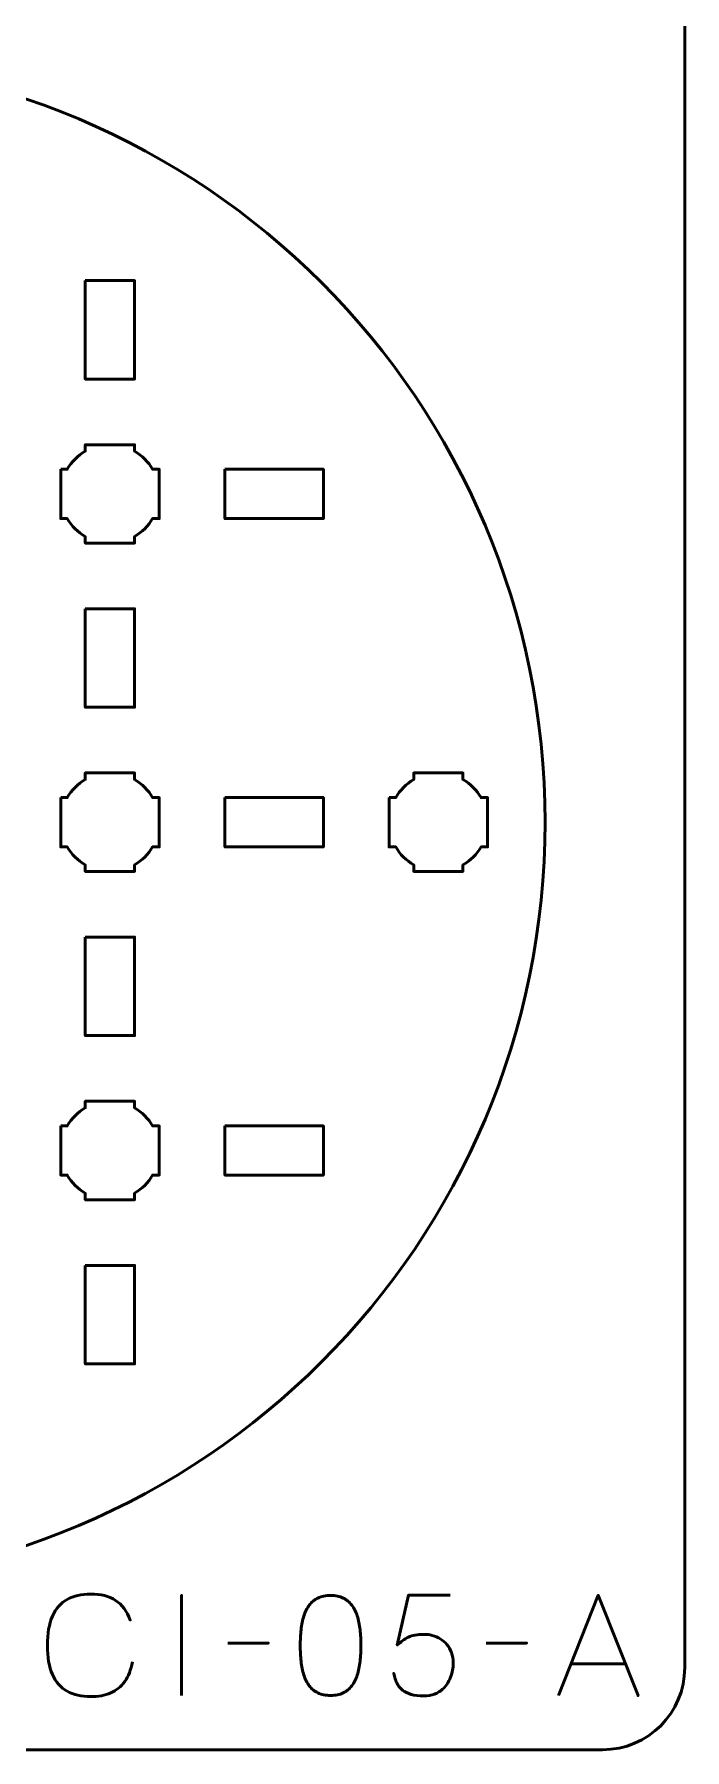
# Model space of a CAD drawing. Header units: centimetres. Extents: x -21 to 0, y -29.7 to 0.
# Drawn here: x -3.96 to 0, y -29.7 to -19.25 of the extents above; entities that cross this region are included whole.
import ezdxf

# ---------------------------------------------------------------- set-up
doc = ezdxf.new("R2010")
doc.units = ezdxf.units.CM
doc.header["$MEASUREMENT"] = 0
doc.layers.add('Layer 1', color=7, linetype='Continuous')

msp = doc.modelspace()

# ---------------------------------------------------------------- linework, layer by layer
at = {"layer": 'Layer 1', "color": 114, "lineweight": 53}
msp.add_ellipse((-5.5, -24.05004), major_axis=(0, 4.65), ratio=1, dxfattribs=at)
at = {"layer": 'Layer 1', "color": 22, "lineweight": 53}
msp.add_open_spline([(-21.00003, -29.19995), (-21.00003, -29.19995), (-21.00003, -0.49992), (-21.00003, -0.49992), (-21.00003, -0.49992), (-21.00003, -0.22295), (-20.77694, 0.00004), (-20.49994, 0.00004), (-20.49994, 0.00004), (-20.49994, 0.00004), (-0.50008, 0.00004), (-0.50008, 0.00004), (-0.50008, 0.00004), (-0.22294, 0.00004), (0.00002, -0.22295), (0.00002, -0.49992), (0.00002, -0.49992), (0.00002, -0.49992), (0.00002, -29.19995), (0.00002, -29.19995), (0.00002, -29.19995), (0.00002, -29.47695), (-0.22294, -29.70004), (-0.50008, -29.70004), (-0.50008, -29.70004), (-0.50008, -29.70004), (-20.49994, -29.70004), (-20.49994, -29.70004), (-20.49994, -29.70004), (-20.77694, -29.70004), (-21.00003, -29.47695), (-21.00003, -29.19995)], degree=3, knots=[0, 0, 0, 0, 0.125, 0.125, 0.125, 0.125, 0.25, 0.25, 0.25, 0.25, 0.375, 0.375, 0.375, 0.375, 0.5, 0.5, 0.5, 0.5, 0.625, 0.625, 0.625, 0.625, 0.75, 0.75, 0.75, 0.75, 0.875, 0.875, 0.875, 0.875, 1, 1, 1, 1], dxfattribs=at)
at = {"layer": 'Layer 1', "lineweight": 53}
for points, knots in [([(-3.64994, -20.74999), (-3.64994, -20.74999), (-3.34993, -20.74999), (-3.34993, -20.74999), (-3.34993, -20.74999), (-3.34993, -20.74999), (-3.34993, -21.34999), (-3.34993, -21.34999), (-3.34993, -21.34999), (-3.34993, -21.34999), (-3.64994, -21.34999), (-3.64994, -21.34999), (-3.64994, -21.34999), (-3.64994, -21.34999), (-3.64994, -20.74999), (-3.64994, -20.74999)], [0, 0, 0, 0, 0.25, 0.25, 0.25, 0.25, 0.5, 0.5, 0.5, 0.5, 0.75, 0.75, 0.75, 0.75, 1, 1, 1, 1]), ([(-3.8, -21.89994), (-3.8, -21.89994), (-3.7598, -21.89994), (-3.7598, -21.89994), (-3.7598, -21.89994), (-3.73347, -21.85442), (-3.69551, -21.81649), (-3.65, -21.79016), (-3.65, -21.79016), (-3.65, -21.79016), (-3.65, -21.74994), (-3.65, -21.74994), (-3.65, -21.74994), (-3.65, -21.74994), (-3.35, -21.74994), (-3.35, -21.74994), (-3.35, -21.74994), (-3.35, -21.74994), (-3.35, -21.79013), (-3.35, -21.79013), (-3.35, -21.79013), (-3.30447, -21.81646), (-3.26648, -21.85441), (-3.24012, -21.89994), (-3.24012, -21.89994), (-3.24012, -21.89994), (-3.2, -21.89994), (-3.2, -21.89994), (-3.2, -21.89994), (-3.2, -21.89994), (-3.2, -22.04536), (-3.2, -22.04536), (-3.2, -22.04536), (-3.2, -22.04536), (-3.19994, -22.05001), (-3.19994, -22.05001), (-3.19994, -22.05001), (-3.19994, -22.05001), (-3.2, -22.05465), (-3.2, -22.05465), (-3.2, -22.05465), (-3.2, -22.05465), (-3.2, -22.19994), (-3.2, -22.19994), (-3.2, -22.19994), (-3.2, -22.19994), (-3.24007, -22.19994), (-3.24007, -22.19994), (-3.24007, -22.19994), (-3.26642, -22.24551), (-3.30442, -22.28352), (-3.35, -22.30988), (-3.35, -22.30988), (-3.35, -22.30988), (-3.35, -22.34994), (-3.35, -22.34994), (-3.35, -22.34994), (-3.35, -22.34994), (-3.49328, -22.34994), (-3.49328, -22.34994), (-3.49328, -22.34994), (-3.49328, -22.34994), (-3.49995, -22.35002), (-3.49995, -22.35002), (-3.49995, -22.35002), (-3.49995, -22.35002), (-3.50663, -22.34994), (-3.50663, -22.34994), (-3.50663, -22.34994), (-3.50663, -22.34994), (-3.65, -22.34994), (-3.65, -22.34994), (-3.65, -22.34994), (-3.65, -22.34994), (-3.65, -22.30984), (-3.65, -22.30984), (-3.65, -22.30984), (-3.69554, -22.28348), (-3.73352, -22.24549), (-3.75985, -22.19994), (-3.75985, -22.19994), (-3.75985, -22.19994), (-3.8, -22.19994), (-3.8, -22.19994), (-3.8, -22.19994), (-3.8, -22.19994), (-3.8, -21.89994), (-3.8, -21.89994)], [0, 0, 0, 0, 0.04545455, 0.04545455, 0.04545455, 0.04545455, 0.09090909, 0.09090909, 0.09090909, 0.09090909, 0.13636364, 0.13636364, 0.13636364, 0.13636364, 0.18181818, 0.18181818, 0.18181818, 0.18181818, 0.22727273, 0.22727273, 0.22727273, 0.22727273, 0.27272727, 0.27272727, 0.27272727, 0.27272727, 0.31818182, 0.31818182, 0.31818182, 0.31818182, 0.36363636, 0.36363636, 0.36363636, 0.36363636, 0.40909091, 0.40909091, 0.40909091, 0.40909091, 0.45454545, 0.45454545, 0.45454545, 0.45454545, 0.5, 0.5, 0.5, 0.5, 0.54545455, 0.54545455, 0.54545455, 0.54545455, 0.59090909, 0.59090909, 0.59090909, 0.59090909, 0.63636364, 0.63636364, 0.63636364, 0.63636364, 0.68181818, 0.68181818, 0.68181818, 0.68181818, 0.72727273, 0.72727273, 0.72727273, 0.72727273, 0.77272727, 0.77272727, 0.77272727, 0.77272727, 0.81818182, 0.81818182, 0.81818182, 0.81818182, 0.86363636, 0.86363636, 0.86363636, 0.86363636, 0.90909091, 0.90909091, 0.90909091, 0.90909091, 0.95454545, 0.95454545, 0.95454545, 0.95454545, 1, 1, 1, 1]), ([(-2.79995, -21.89997), (-2.79995, -21.89997), (-2.19995, -21.89997), (-2.19995, -21.89997), (-2.19995, -21.89997), (-2.19995, -21.89997), (-2.19995, -22.19997), (-2.19995, -22.19997), (-2.19995, -22.19997), (-2.19995, -22.19997), (-2.79995, -22.19997), (-2.79995, -22.19997), (-2.79995, -22.19997), (-2.79995, -22.19997), (-2.79995, -21.89997), (-2.79995, -21.89997)], [0, 0, 0, 0, 0.25, 0.25, 0.25, 0.25, 0.5, 0.5, 0.5, 0.5, 0.75, 0.75, 0.75, 0.75, 1, 1, 1, 1]), ([(-3.64994, -22.74995), (-3.64994, -22.74995), (-3.34993, -22.74995), (-3.34993, -22.74995), (-3.34993, -22.74995), (-3.34993, -22.74995), (-3.34993, -23.34996), (-3.34993, -23.34996), (-3.34993, -23.34996), (-3.34993, -23.34996), (-3.64994, -23.34996), (-3.64994, -23.34996), (-3.64994, -23.34996), (-3.64994, -23.34996), (-3.64994, -22.74995), (-3.64994, -22.74995)], [0, 0, 0, 0, 0.25, 0.25, 0.25, 0.25, 0.5, 0.5, 0.5, 0.5, 0.75, 0.75, 0.75, 0.75, 1, 1, 1, 1]), ([(-3.8, -23.89994), (-3.8, -23.89994), (-3.7598, -23.89994), (-3.7598, -23.89994), (-3.7598, -23.89994), (-3.73347, -23.85442), (-3.69551, -23.81649), (-3.65, -23.79016), (-3.65, -23.79016), (-3.65, -23.79016), (-3.65, -23.74994), (-3.65, -23.74994), (-3.65, -23.74994), (-3.65, -23.74994), (-3.35, -23.74994), (-3.35, -23.74994), (-3.35, -23.74994), (-3.35, -23.74994), (-3.35, -23.79013), (-3.35, -23.79013), (-3.35, -23.79013), (-3.30447, -23.81646), (-3.26648, -23.85441), (-3.24012, -23.89994), (-3.24012, -23.89994), (-3.24012, -23.89994), (-3.2, -23.89994), (-3.2, -23.89994), (-3.2, -23.89994), (-3.2, -23.89994), (-3.2, -24.04536), (-3.2, -24.04536), (-3.2, -24.04536), (-3.2, -24.04536), (-3.19994, -24.05001), (-3.19994, -24.05001), (-3.19994, -24.05001), (-3.19994, -24.05001), (-3.2, -24.05465), (-3.2, -24.05465), (-3.2, -24.05465), (-3.2, -24.05465), (-3.2, -24.19994), (-3.2, -24.19994), (-3.2, -24.19994), (-3.2, -24.19994), (-3.24007, -24.19994), (-3.24007, -24.19994), (-3.24007, -24.19994), (-3.26642, -24.24551), (-3.30442, -24.28352), (-3.35, -24.30988), (-3.35, -24.30988), (-3.35, -24.30988), (-3.35, -24.34994), (-3.35, -24.34994), (-3.35, -24.34994), (-3.35, -24.34994), (-3.49328, -24.34994), (-3.49328, -24.34994), (-3.49328, -24.34994), (-3.49328, -24.34994), (-3.49995, -24.35002), (-3.49995, -24.35002), (-3.49995, -24.35002), (-3.49995, -24.35002), (-3.50663, -24.34994), (-3.50663, -24.34994), (-3.50663, -24.34994), (-3.50663, -24.34994), (-3.65, -24.34994), (-3.65, -24.34994), (-3.65, -24.34994), (-3.65, -24.34994), (-3.65, -24.30984), (-3.65, -24.30984), (-3.65, -24.30984), (-3.69554, -24.28348), (-3.73352, -24.24549), (-3.75985, -24.19994), (-3.75985, -24.19994), (-3.75985, -24.19994), (-3.8, -24.19994), (-3.8, -24.19994), (-3.8, -24.19994), (-3.8, -24.19994), (-3.8, -23.89994), (-3.8, -23.89994)], [0, 0, 0, 0, 0.04545455, 0.04545455, 0.04545455, 0.04545455, 0.09090909, 0.09090909, 0.09090909, 0.09090909, 0.13636364, 0.13636364, 0.13636364, 0.13636364, 0.18181818, 0.18181818, 0.18181818, 0.18181818, 0.22727273, 0.22727273, 0.22727273, 0.22727273, 0.27272727, 0.27272727, 0.27272727, 0.27272727, 0.31818182, 0.31818182, 0.31818182, 0.31818182, 0.36363636, 0.36363636, 0.36363636, 0.36363636, 0.40909091, 0.40909091, 0.40909091, 0.40909091, 0.45454545, 0.45454545, 0.45454545, 0.45454545, 0.5, 0.5, 0.5, 0.5, 0.54545455, 0.54545455, 0.54545455, 0.54545455, 0.59090909, 0.59090909, 0.59090909, 0.59090909, 0.63636364, 0.63636364, 0.63636364, 0.63636364, 0.68181818, 0.68181818, 0.68181818, 0.68181818, 0.72727273, 0.72727273, 0.72727273, 0.72727273, 0.77272727, 0.77272727, 0.77272727, 0.77272727, 0.81818182, 0.81818182, 0.81818182, 0.81818182, 0.86363636, 0.86363636, 0.86363636, 0.86363636, 0.90909091, 0.90909091, 0.90909091, 0.90909091, 0.95454545, 0.95454545, 0.95454545, 0.95454545, 1, 1, 1, 1]), ([(-1.8, -23.89994), (-1.8, -23.89994), (-1.7598, -23.89994), (-1.7598, -23.89994), (-1.7598, -23.89994), (-1.73347, -23.85442), (-1.69551, -23.81649), (-1.65, -23.79016), (-1.65, -23.79016), (-1.65, -23.79016), (-1.65, -23.74994), (-1.65, -23.74994), (-1.65, -23.74994), (-1.65, -23.74994), (-1.35, -23.74994), (-1.35, -23.74994), (-1.35, -23.74994), (-1.35, -23.74994), (-1.35, -23.79013), (-1.35, -23.79013), (-1.35, -23.79013), (-1.30447, -23.81646), (-1.26648, -23.85441), (-1.24012, -23.89994), (-1.24012, -23.89994), (-1.24012, -23.89994), (-1.2, -23.89994), (-1.2, -23.89994), (-1.2, -23.89994), (-1.2, -23.89994), (-1.2, -24.04536), (-1.2, -24.04536), (-1.2, -24.04536), (-1.2, -24.04536), (-1.19994, -24.05001), (-1.19994, -24.05001), (-1.19994, -24.05001), (-1.19994, -24.05001), (-1.2, -24.05465), (-1.2, -24.05465), (-1.2, -24.05465), (-1.2, -24.05465), (-1.2, -24.19994), (-1.2, -24.19994), (-1.2, -24.19994), (-1.2, -24.19994), (-1.24007, -24.19994), (-1.24007, -24.19994), (-1.24007, -24.19994), (-1.26642, -24.24551), (-1.30442, -24.28352), (-1.35, -24.30988), (-1.35, -24.30988), (-1.35, -24.30988), (-1.35, -24.34994), (-1.35, -24.34994), (-1.35, -24.34994), (-1.35, -24.34994), (-1.49328, -24.34994), (-1.49328, -24.34994), (-1.49328, -24.34994), (-1.49328, -24.34994), (-1.49995, -24.35002), (-1.49995, -24.35002), (-1.49995, -24.35002), (-1.49995, -24.35002), (-1.50663, -24.34994), (-1.50663, -24.34994), (-1.50663, -24.34994), (-1.50663, -24.34994), (-1.65, -24.34994), (-1.65, -24.34994), (-1.65, -24.34994), (-1.65, -24.34994), (-1.65, -24.30984), (-1.65, -24.30984), (-1.65, -24.30984), (-1.69554, -24.28348), (-1.73352, -24.24549), (-1.75985, -24.19994), (-1.75985, -24.19994), (-1.75985, -24.19994), (-1.8, -24.19994), (-1.8, -24.19994), (-1.8, -24.19994), (-1.8, -24.19994), (-1.8, -23.89994), (-1.8, -23.89994)], [0, 0, 0, 0, 0.04545455, 0.04545455, 0.04545455, 0.04545455, 0.09090909, 0.09090909, 0.09090909, 0.09090909, 0.13636364, 0.13636364, 0.13636364, 0.13636364, 0.18181818, 0.18181818, 0.18181818, 0.18181818, 0.22727273, 0.22727273, 0.22727273, 0.22727273, 0.27272727, 0.27272727, 0.27272727, 0.27272727, 0.31818182, 0.31818182, 0.31818182, 0.31818182, 0.36363636, 0.36363636, 0.36363636, 0.36363636, 0.40909091, 0.40909091, 0.40909091, 0.40909091, 0.45454545, 0.45454545, 0.45454545, 0.45454545, 0.5, 0.5, 0.5, 0.5, 0.54545455, 0.54545455, 0.54545455, 0.54545455, 0.59090909, 0.59090909, 0.59090909, 0.59090909, 0.63636364, 0.63636364, 0.63636364, 0.63636364, 0.68181818, 0.68181818, 0.68181818, 0.68181818, 0.72727273, 0.72727273, 0.72727273, 0.72727273, 0.77272727, 0.77272727, 0.77272727, 0.77272727, 0.81818182, 0.81818182, 0.81818182, 0.81818182, 0.86363636, 0.86363636, 0.86363636, 0.86363636, 0.90909091, 0.90909091, 0.90909091, 0.90909091, 0.95454545, 0.95454545, 0.95454545, 0.95454545, 1, 1, 1, 1]), ([(-2.79995, -23.8999), (-2.79995, -23.8999), (-2.19995, -23.8999), (-2.19995, -23.8999), (-2.19995, -23.8999), (-2.19995, -23.8999), (-2.19995, -24.1999), (-2.19995, -24.1999), (-2.19995, -24.1999), (-2.19995, -24.1999), (-2.79995, -24.1999), (-2.79995, -24.1999), (-2.79995, -24.1999), (-2.79995, -24.1999), (-2.79995, -23.8999), (-2.79995, -23.8999)], [0, 0, 0, 0, 0.25, 0.25, 0.25, 0.25, 0.5, 0.5, 0.5, 0.5, 0.75, 0.75, 0.75, 0.75, 1, 1, 1, 1]), ([(-3.64994, -24.75002), (-3.64994, -24.75002), (-3.34993, -24.75002), (-3.34993, -24.75002), (-3.34993, -24.75002), (-3.34993, -24.75002), (-3.34993, -25.35002), (-3.34993, -25.35002), (-3.34993, -25.35002), (-3.34993, -25.35002), (-3.64994, -25.35002), (-3.64994, -25.35002), (-3.64994, -25.35002), (-3.64994, -25.35002), (-3.64994, -24.75002), (-3.64994, -24.75002)], [0, 0, 0, 0, 0.25, 0.25, 0.25, 0.25, 0.5, 0.5, 0.5, 0.5, 0.75, 0.75, 0.75, 0.75, 1, 1, 1, 1]), ([(-3.8, -25.89994), (-3.8, -25.89994), (-3.7598, -25.89994), (-3.7598, -25.89994), (-3.7598, -25.89994), (-3.73347, -25.85442), (-3.69551, -25.81649), (-3.65, -25.79016), (-3.65, -25.79016), (-3.65, -25.79016), (-3.65, -25.74994), (-3.65, -25.74994), (-3.65, -25.74994), (-3.65, -25.74994), (-3.35, -25.74994), (-3.35, -25.74994), (-3.35, -25.74994), (-3.35, -25.74994), (-3.35, -25.79013), (-3.35, -25.79013), (-3.35, -25.79013), (-3.30447, -25.81646), (-3.26648, -25.85441), (-3.24012, -25.89994), (-3.24012, -25.89994), (-3.24012, -25.89994), (-3.2, -25.89994), (-3.2, -25.89994), (-3.2, -25.89994), (-3.2, -25.89994), (-3.2, -26.04536), (-3.2, -26.04536), (-3.2, -26.04536), (-3.2, -26.04536), (-3.19994, -26.05001), (-3.19994, -26.05001), (-3.19994, -26.05001), (-3.19994, -26.05001), (-3.2, -26.05465), (-3.2, -26.05465), (-3.2, -26.05465), (-3.2, -26.05465), (-3.2, -26.19994), (-3.2, -26.19994), (-3.2, -26.19994), (-3.2, -26.19994), (-3.24007, -26.19994), (-3.24007, -26.19994), (-3.24007, -26.19994), (-3.26642, -26.24551), (-3.30442, -26.28352), (-3.35, -26.30988), (-3.35, -26.30988), (-3.35, -26.30988), (-3.35, -26.34994), (-3.35, -26.34994), (-3.35, -26.34994), (-3.35, -26.34994), (-3.49328, -26.34994), (-3.49328, -26.34994), (-3.49328, -26.34994), (-3.49328, -26.34994), (-3.49995, -26.35002), (-3.49995, -26.35002), (-3.49995, -26.35002), (-3.49995, -26.35002), (-3.50663, -26.34994), (-3.50663, -26.34994), (-3.50663, -26.34994), (-3.50663, -26.34994), (-3.65, -26.34994), (-3.65, -26.34994), (-3.65, -26.34994), (-3.65, -26.34994), (-3.65, -26.30984), (-3.65, -26.30984), (-3.65, -26.30984), (-3.69554, -26.28348), (-3.73352, -26.24549), (-3.75985, -26.19994), (-3.75985, -26.19994), (-3.75985, -26.19994), (-3.8, -26.19994), (-3.8, -26.19994), (-3.8, -26.19994), (-3.8, -26.19994), (-3.8, -25.89994), (-3.8, -25.89994)], [0, 0, 0, 0, 0.04545455, 0.04545455, 0.04545455, 0.04545455, 0.09090909, 0.09090909, 0.09090909, 0.09090909, 0.13636364, 0.13636364, 0.13636364, 0.13636364, 0.18181818, 0.18181818, 0.18181818, 0.18181818, 0.22727273, 0.22727273, 0.22727273, 0.22727273, 0.27272727, 0.27272727, 0.27272727, 0.27272727, 0.31818182, 0.31818182, 0.31818182, 0.31818182, 0.36363636, 0.36363636, 0.36363636, 0.36363636, 0.40909091, 0.40909091, 0.40909091, 0.40909091, 0.45454545, 0.45454545, 0.45454545, 0.45454545, 0.5, 0.5, 0.5, 0.5, 0.54545455, 0.54545455, 0.54545455, 0.54545455, 0.59090909, 0.59090909, 0.59090909, 0.59090909, 0.63636364, 0.63636364, 0.63636364, 0.63636364, 0.68181818, 0.68181818, 0.68181818, 0.68181818, 0.72727273, 0.72727273, 0.72727273, 0.72727273, 0.77272727, 0.77272727, 0.77272727, 0.77272727, 0.81818182, 0.81818182, 0.81818182, 0.81818182, 0.86363636, 0.86363636, 0.86363636, 0.86363636, 0.90909091, 0.90909091, 0.90909091, 0.90909091, 0.95454545, 0.95454545, 0.95454545, 0.95454545, 1, 1, 1, 1]), ([(-2.79995, -25.9), (-2.79995, -25.9), (-2.19995, -25.9), (-2.19995, -25.9), (-2.19995, -25.9), (-2.19995, -25.9), (-2.19995, -26.20001), (-2.19995, -26.20001), (-2.19995, -26.20001), (-2.19995, -26.20001), (-2.79995, -26.20001), (-2.79995, -26.20001), (-2.79995, -26.20001), (-2.79995, -26.20001), (-2.79995, -25.9), (-2.79995, -25.9)], [0, 0, 0, 0, 0.25, 0.25, 0.25, 0.25, 0.5, 0.5, 0.5, 0.5, 0.75, 0.75, 0.75, 0.75, 1, 1, 1, 1]), ([(-3.64994, -26.74999), (-3.64994, -26.74999), (-3.34993, -26.74999), (-3.34993, -26.74999), (-3.34993, -26.74999), (-3.34993, -26.74999), (-3.34993, -27.34999), (-3.34993, -27.34999), (-3.34993, -27.34999), (-3.34993, -27.34999), (-3.64994, -27.34999), (-3.64994, -27.34999), (-3.64994, -27.34999), (-3.64994, -27.34999), (-3.64994, -26.74999), (-3.64994, -26.74999)], [0, 0, 0, 0, 0.25, 0.25, 0.25, 0.25, 0.5, 0.5, 0.5, 0.5, 0.75, 0.75, 0.75, 0.75, 1, 1, 1, 1])]:
    msp.add_open_spline(points, degree=3, knots=knots, dxfattribs=at)
at = {"layer": 'Layer 1', "color": 30, "lineweight": 53}
for points, knots in [([(-3.36309, -29.16503), (-3.37212, -29.21343), (-3.38792, -29.25336), (-3.41008, -29.28469), (-3.41008, -29.28469), (-3.43237, -29.31587), (-3.46088, -29.33902), (-3.49559, -29.35412), (-3.49559, -29.35412), (-3.53016, -29.36921), (-3.5708, -29.37683), (-3.61709, -29.37669), (-3.61709, -29.37669), (-3.67339, -29.37683), (-3.72123, -29.36597), (-3.76046, -29.34381), (-3.76046, -29.34381), (-3.79969, -29.3218), (-3.8296, -29.28779), (-3.85021, -29.24165), (-3.85021, -29.24165), (-3.87081, -29.19551), (-3.88111, -29.13638), (-3.88125, -29.06427), (-3.88125, -29.06427), (-3.88111, -28.99245), (-3.87081, -28.93346), (-3.85021, -28.88732), (-3.85021, -28.88732), (-3.8296, -28.84117), (-3.79969, -28.80703), (-3.76046, -28.78487), (-3.76046, -28.78487), (-3.72123, -28.76272), (-3.67339, -28.75171), (-3.61709, -28.75185), (-3.61709, -28.75185), (-3.55683, -28.75171), (-3.50632, -28.76455), (-3.46568, -28.79037), (-3.46568, -28.79037), (-3.42518, -28.8162), (-3.3954, -28.85613), (-3.37663, -28.91018), (-3.37663, -28.91018), (-3.3954, -28.85613), (-3.42518, -28.8162), (-3.46568, -28.79037), (-3.46568, -28.79037), (-3.50632, -28.76455), (-3.55683, -28.75171), (-3.61709, -28.75185), (-3.61709, -28.75185), (-3.67339, -28.75171), (-3.72123, -28.76272), (-3.76046, -28.78487), (-3.76046, -28.78487), (-3.79969, -28.80703), (-3.8296, -28.84117), (-3.85021, -28.88732), (-3.85021, -28.88732), (-3.87081, -28.93346), (-3.88111, -28.99245), (-3.88125, -29.06427), (-3.88125, -29.06427), (-3.88111, -29.13638), (-3.87081, -29.19551), (-3.85021, -29.24165), (-3.85021, -29.24165), (-3.8296, -29.28779), (-3.79969, -29.3218), (-3.76046, -29.34381), (-3.76046, -29.34381), (-3.72123, -29.36597), (-3.67339, -29.37683), (-3.61709, -29.37669), (-3.61709, -29.37669), (-3.5708, -29.37683), (-3.53016, -29.36921), (-3.49559, -29.35412), (-3.49559, -29.35412), (-3.46088, -29.33902), (-3.43237, -29.31587), (-3.41008, -29.28469), (-3.41008, -29.28469), (-3.38792, -29.25336), (-3.37212, -29.21343), (-3.36309, -29.16503)], [0, 0, 0, 0, 0.04545455, 0.04545455, 0.04545455, 0.04545455, 0.09090909, 0.09090909, 0.09090909, 0.09090909, 0.13636364, 0.13636364, 0.13636364, 0.13636364, 0.18181818, 0.18181818, 0.18181818, 0.18181818, 0.22727273, 0.22727273, 0.22727273, 0.22727273, 0.27272727, 0.27272727, 0.27272727, 0.27272727, 0.31818182, 0.31818182, 0.31818182, 0.31818182, 0.36363636, 0.36363636, 0.36363636, 0.36363636, 0.40909091, 0.40909091, 0.40909091, 0.40909091, 0.45454545, 0.45454545, 0.45454545, 0.45454545, 0.5, 0.5, 0.5, 0.5, 0.54545455, 0.54545455, 0.54545455, 0.54545455, 0.59090909, 0.59090909, 0.59090909, 0.59090909, 0.63636364, 0.63636364, 0.63636364, 0.63636364, 0.68181818, 0.68181818, 0.68181818, 0.68181818, 0.72727273, 0.72727273, 0.72727273, 0.72727273, 0.77272727, 0.77272727, 0.77272727, 0.77272727, 0.81818182, 0.81818182, 0.81818182, 0.81818182, 0.86363636, 0.86363636, 0.86363636, 0.86363636, 0.90909091, 0.90909091, 0.90909091, 0.90909091, 0.95454545, 0.95454545, 0.95454545, 0.95454545, 1, 1, 1, 1]), ([(-3.06337, -29.36992), (-3.06337, -29.36992), (-3.06337, -28.75947), (-3.06337, -28.75947), (-3.06337, -28.75947), (-3.06337, -28.75947), (-3.06337, -29.36992), (-3.06337, -29.36992)], [0, 0, 0, 0, 0.5, 0.5, 0.5, 0.5, 1, 1, 1, 1]), ([(-2.15659, -29.36992), (-2.12695, -29.36978), (-2.10141, -29.36456), (-2.0801, -29.3544), (-2.0801, -29.3544), (-2.05894, -29.34424), (-2.0413, -29.3297), (-2.02719, -29.31122), (-2.02719, -29.31122), (-2.01322, -29.29259), (-2.00221, -29.27058), (-1.99402, -29.24518), (-1.99402, -29.24518), (-1.98598, -29.21978), (-1.9802, -29.19198), (-1.97695, -29.1615), (-1.97695, -29.1615), (-1.97356, -29.13102), (-1.97187, -29.09899), (-1.97201, -29.06512), (-1.97201, -29.06512), (-1.97187, -29.03139), (-1.97356, -28.99936), (-1.97695, -28.96902), (-1.97695, -28.96902), (-1.9802, -28.93868), (-1.98598, -28.91074), (-1.99402, -28.88534), (-1.99402, -28.88534), (-2.00221, -28.86008), (-2.01322, -28.83807), (-2.02719, -28.8193), (-2.02719, -28.8193), (-2.0413, -28.80068), (-2.05894, -28.78614), (-2.0801, -28.77598), (-2.0801, -28.77598), (-2.10141, -28.76568), (-2.12695, -28.76046), (-2.15659, -28.76032), (-2.15659, -28.76032), (-2.18622, -28.76046), (-2.21176, -28.76568), (-2.23307, -28.77598), (-2.23307, -28.77598), (-2.25423, -28.78614), (-2.27187, -28.80068), (-2.28598, -28.8193), (-2.28598, -28.8193), (-2.29996, -28.83807), (-2.31096, -28.86008), (-2.31915, -28.88534), (-2.31915, -28.88534), (-2.32719, -28.91074), (-2.33298, -28.93868), (-2.33622, -28.96902), (-2.33622, -28.96902), (-2.33961, -28.99936), (-2.3413, -29.03139), (-2.34116, -29.06512), (-2.34116, -29.06512), (-2.3413, -29.09899), (-2.33961, -29.13102), (-2.33622, -29.1615), (-2.33622, -29.1615), (-2.33298, -29.19198), (-2.32719, -29.21978), (-2.31915, -29.24518), (-2.31915, -29.24518), (-2.31096, -29.27058), (-2.29996, -29.29259), (-2.28598, -29.31122), (-2.28598, -29.31122), (-2.27187, -29.3297), (-2.25423, -29.34424), (-2.23307, -29.3544), (-2.23307, -29.3544), (-2.21176, -29.36456), (-2.18622, -29.36978), (-2.15659, -29.36992)], [0, 0, 0, 0, 0.05, 0.05, 0.05, 0.05, 0.1, 0.1, 0.1, 0.1, 0.15, 0.15, 0.15, 0.15, 0.2, 0.2, 0.2, 0.2, 0.25, 0.25, 0.25, 0.25, 0.3, 0.3, 0.3, 0.3, 0.35, 0.35, 0.35, 0.35, 0.4, 0.4, 0.4, 0.4, 0.45, 0.45, 0.45, 0.45, 0.5, 0.5, 0.5, 0.5, 0.55, 0.55, 0.55, 0.55, 0.6, 0.6, 0.6, 0.6, 0.65, 0.65, 0.65, 0.65, 0.7, 0.7, 0.7, 0.7, 0.75, 0.75, 0.75, 0.75, 0.8, 0.8, 0.8, 0.8, 0.85, 0.85, 0.85, 0.85, 0.9, 0.9, 0.9, 0.9, 0.95, 0.95, 0.95, 0.95, 1, 1, 1, 1]), ([(-2.15659, -29.36992), (-2.12695, -29.36978), (-2.10141, -29.36456), (-2.0801, -29.3544), (-2.0801, -29.3544), (-2.05894, -29.34424), (-2.0413, -29.3297), (-2.02719, -29.31122), (-2.02719, -29.31122), (-2.01322, -29.29259), (-2.00221, -29.27058), (-1.99402, -29.24518), (-1.99402, -29.24518), (-1.98598, -29.21978), (-1.9802, -29.19198), (-1.97695, -29.1615), (-1.97695, -29.1615), (-1.97356, -29.13102), (-1.97187, -29.09899), (-1.97201, -29.06512), (-1.97201, -29.06512), (-1.97187, -29.03139), (-1.97356, -28.99936), (-1.97695, -28.96902), (-1.97695, -28.96902), (-1.9802, -28.93868), (-1.98598, -28.91074), (-1.99402, -28.88534), (-1.99402, -28.88534), (-2.00221, -28.86008), (-2.01322, -28.83807), (-2.02719, -28.8193), (-2.02719, -28.8193), (-2.0413, -28.80068), (-2.05894, -28.78614), (-2.0801, -28.77598), (-2.0801, -28.77598), (-2.10141, -28.76568), (-2.12695, -28.76046), (-2.15659, -28.76032), (-2.15659, -28.76032), (-2.18622, -28.76046), (-2.21176, -28.76568), (-2.23307, -28.77598), (-2.23307, -28.77598), (-2.25423, -28.78614), (-2.27187, -28.80068), (-2.28598, -28.8193), (-2.28598, -28.8193), (-2.29996, -28.83807), (-2.31096, -28.86008), (-2.31915, -28.88534), (-2.31915, -28.88534), (-2.32719, -28.91074), (-2.33298, -28.93868), (-2.33622, -28.96902), (-2.33622, -28.96902), (-2.33961, -28.99936), (-2.3413, -29.03139), (-2.34116, -29.06512), (-2.34116, -29.06512), (-2.3413, -29.09899), (-2.33961, -29.13102), (-2.33622, -29.1615), (-2.33622, -29.1615), (-2.33298, -29.19198), (-2.32719, -29.21978), (-2.31915, -29.24518), (-2.31915, -29.24518), (-2.31096, -29.27058), (-2.29996, -29.29259), (-2.28598, -29.31122), (-2.28598, -29.31122), (-2.27187, -29.3297), (-2.25423, -29.34424), (-2.23307, -29.3544), (-2.23307, -29.3544), (-2.21176, -29.36456), (-2.18622, -29.36978), (-2.15659, -29.36992)], [0, 0, 0, 0, 0.05, 0.05, 0.05, 0.05, 0.1, 0.1, 0.1, 0.1, 0.15, 0.15, 0.15, 0.15, 0.2, 0.2, 0.2, 0.2, 0.25, 0.25, 0.25, 0.25, 0.3, 0.3, 0.3, 0.3, 0.35, 0.35, 0.35, 0.35, 0.4, 0.4, 0.4, 0.4, 0.45, 0.45, 0.45, 0.45, 0.5, 0.5, 0.5, 0.5, 0.55, 0.55, 0.55, 0.55, 0.6, 0.6, 0.6, 0.6, 0.65, 0.65, 0.65, 0.65, 0.7, 0.7, 0.7, 0.7, 0.75, 0.75, 0.75, 0.75, 0.8, 0.8, 0.8, 0.8, 0.85, 0.85, 0.85, 0.85, 0.9, 0.9, 0.9, 0.9, 0.95, 0.95, 0.95, 0.95, 1, 1, 1, 1]), ([(-1.42845, -28.75947), (-1.42845, -28.75947), (-1.68245, -28.75947), (-1.68245, -28.75947), (-1.68245, -28.75947), (-1.68245, -28.75947), (-1.75018, -29.06258), (-1.75018, -29.06258), (-1.75018, -29.06258), (-1.73833, -29.05242), (-1.72704, -29.04325), (-1.71617, -29.0352), (-1.71617, -29.0352), (-1.70545, -29.02716), (-1.69416, -29.02039), (-1.68217, -29.01474), (-1.68217, -29.01474), (-1.67031, -29.0091), (-1.65677, -29.00486), (-1.64153, -29.0019), (-1.64153, -29.0019), (-1.62643, -28.99894), (-1.60837, -28.99739), (-1.58762, -28.99739), (-1.58762, -28.99739), (-1.57069, -28.99739), (-1.55376, -28.99964), (-1.53682, -29.0043), (-1.53682, -29.0043), (-1.51989, -29.00882), (-1.5038, -29.01573), (-1.48856, -29.0249), (-1.48856, -29.0249), (-1.47318, -29.03422), (-1.45963, -29.04579), (-1.44778, -29.05976), (-1.44778, -29.05976), (-1.43579, -29.07373), (-1.42633, -29.0901), (-1.41956, -29.10886), (-1.41956, -29.10886), (-1.41264, -29.12763), (-1.40912, -29.14894), (-1.40897, -29.17265), (-1.40897, -29.17265), (-1.40883, -29.18139), (-1.40982, -29.1924), (-1.4118, -29.20538), (-1.4118, -29.20538), (-1.41363, -29.21837), (-1.41702, -29.23248), (-1.42182, -29.24744), (-1.42182, -29.24744), (-1.42661, -29.26239), (-1.43339, -29.27721), (-1.442, -29.29189), (-1.442, -29.29189), (-1.4506, -29.30656), (-1.46161, -29.31997), (-1.47487, -29.3321), (-1.47487, -29.3321), (-1.48814, -29.34424), (-1.50423, -29.35397), (-1.52299, -29.36131), (-1.52299, -29.36131), (-1.5419, -29.36851), (-1.56406, -29.37232), (-1.58932, -29.37246), (-1.58932, -29.37246), (-1.61951, -29.37232), (-1.64491, -29.36907), (-1.66552, -29.36301), (-1.66552, -29.36301), (-1.68612, -29.3568), (-1.70291, -29.34875), (-1.71589, -29.33859), (-1.71589, -29.33859), (-1.72902, -29.32843), (-1.73918, -29.31729), (-1.74651, -29.30515), (-1.74651, -29.30515), (-1.75385, -29.29301), (-1.75936, -29.28088), (-1.76302, -29.26874), (-1.76302, -29.26874), (-1.76669, -29.25661), (-1.76952, -29.24546), (-1.77135, -29.2353), (-1.77135, -29.2353), (-1.76952, -29.24546), (-1.76669, -29.25661), (-1.76302, -29.26874), (-1.76302, -29.26874), (-1.75936, -29.28088), (-1.75385, -29.29301), (-1.74651, -29.30515), (-1.74651, -29.30515), (-1.73918, -29.31729), (-1.72902, -29.32843), (-1.71589, -29.33859), (-1.71589, -29.33859), (-1.70291, -29.34875), (-1.68612, -29.3568), (-1.66552, -29.36301), (-1.66552, -29.36301), (-1.64491, -29.36907), (-1.61951, -29.37232), (-1.58932, -29.37246), (-1.58932, -29.37246), (-1.56406, -29.37232), (-1.5419, -29.36851), (-1.52299, -29.36131), (-1.52299, -29.36131), (-1.50423, -29.35397), (-1.48814, -29.34424), (-1.47487, -29.3321), (-1.47487, -29.3321), (-1.46161, -29.31997), (-1.4506, -29.30656), (-1.442, -29.29189), (-1.442, -29.29189), (-1.43339, -29.27721), (-1.42661, -29.26239), (-1.42182, -29.24744), (-1.42182, -29.24744), (-1.41702, -29.23248), (-1.41363, -29.21837), (-1.4118, -29.20538), (-1.4118, -29.20538), (-1.40982, -29.1924), (-1.40883, -29.18139), (-1.40897, -29.17265), (-1.40897, -29.17265), (-1.40912, -29.14894), (-1.41264, -29.12763), (-1.41956, -29.10886), (-1.41956, -29.10886), (-1.42633, -29.0901), (-1.43579, -29.07373), (-1.44778, -29.05976), (-1.44778, -29.05976), (-1.45963, -29.04579), (-1.47318, -29.03422), (-1.48856, -29.0249), (-1.48856, -29.0249), (-1.5038, -29.01573), (-1.51989, -29.00882), (-1.53682, -29.0043), (-1.53682, -29.0043), (-1.55376, -28.99964), (-1.57069, -28.99739), (-1.58762, -28.99739), (-1.58762, -28.99739), (-1.60837, -28.99739), (-1.62643, -28.99894), (-1.64153, -29.0019), (-1.64153, -29.0019), (-1.65677, -29.00486), (-1.67031, -29.0091), (-1.68217, -29.01474), (-1.68217, -29.01474), (-1.69416, -29.02039), (-1.70545, -29.02716), (-1.71617, -29.0352), (-1.71617, -29.0352), (-1.72704, -29.04325), (-1.73833, -29.05242), (-1.75018, -29.06258), (-1.75018, -29.06258), (-1.75018, -29.06258), (-1.68245, -28.75947), (-1.68245, -28.75947), (-1.68245, -28.75947), (-1.68245, -28.75947), (-1.42845, -28.75947), (-1.42845, -28.75947)], [0, 0, 0, 0, 0.02272727, 0.02272727, 0.02272727, 0.02272727, 0.04545455, 0.04545455, 0.04545455, 0.04545455, 0.06818182, 0.06818182, 0.06818182, 0.06818182, 0.09090909, 0.09090909, 0.09090909, 0.09090909, 0.11363636, 0.11363636, 0.11363636, 0.11363636, 0.13636364, 0.13636364, 0.13636364, 0.13636364, 0.15909091, 0.15909091, 0.15909091, 0.15909091, 0.18181818, 0.18181818, 0.18181818, 0.18181818, 0.20454545, 0.20454545, 0.20454545, 0.20454545, 0.22727273, 0.22727273, 0.22727273, 0.22727273, 0.25, 0.25, 0.25, 0.25, 0.27272727, 0.27272727, 0.27272727, 0.27272727, 0.29545455, 0.29545455, 0.29545455, 0.29545455, 0.31818182, 0.31818182, 0.31818182, 0.31818182, 0.34090909, 0.34090909, 0.34090909, 0.34090909, 0.36363636, 0.36363636, 0.36363636, 0.36363636, 0.38636364, 0.38636364, 0.38636364, 0.38636364, 0.40909091, 0.40909091, 0.40909091, 0.40909091, 0.43181818, 0.43181818, 0.43181818, 0.43181818, 0.45454545, 0.45454545, 0.45454545, 0.45454545, 0.47727273, 0.47727273, 0.47727273, 0.47727273, 0.5, 0.5, 0.5, 0.5, 0.52272727, 0.52272727, 0.52272727, 0.52272727, 0.54545455, 0.54545455, 0.54545455, 0.54545455, 0.56818182, 0.56818182, 0.56818182, 0.56818182, 0.59090909, 0.59090909, 0.59090909, 0.59090909, 0.61363636, 0.61363636, 0.61363636, 0.61363636, 0.63636364, 0.63636364, 0.63636364, 0.63636364, 0.65909091, 0.65909091, 0.65909091, 0.65909091, 0.68181818, 0.68181818, 0.68181818, 0.68181818, 0.70454545, 0.70454545, 0.70454545, 0.70454545, 0.72727273, 0.72727273, 0.72727273, 0.72727273, 0.75, 0.75, 0.75, 0.75, 0.77272727, 0.77272727, 0.77272727, 0.77272727, 0.79545455, 0.79545455, 0.79545455, 0.79545455, 0.81818182, 0.81818182, 0.81818182, 0.81818182, 0.84090909, 0.84090909, 0.84090909, 0.84090909, 0.86363636, 0.86363636, 0.86363636, 0.86363636, 0.88636364, 0.88636364, 0.88636364, 0.88636364, 0.90909091, 0.90909091, 0.90909091, 0.90909091, 0.93181818, 0.93181818, 0.93181818, 0.93181818, 0.95454545, 0.95454545, 0.95454545, 0.95454545, 0.97727273, 0.97727273, 0.97727273, 0.97727273, 1, 1, 1, 1]), ([(-0.76889, -29.36992), (-0.76889, -29.36992), (-0.52674, -28.75947), (-0.52674, -28.75947), (-0.52674, -28.75947), (-0.52674, -28.75947), (-0.28375, -29.36992), (-0.28375, -29.36992), (-0.28375, -29.36992), (-0.28375, -29.36992), (-0.52674, -28.75947), (-0.52674, -28.75947), (-0.52674, -28.75947), (-0.52674, -28.75947), (-0.76889, -29.36992), (-0.76889, -29.36992)], [0, 0, 0, 0, 0.25, 0.25, 0.25, 0.25, 0.5, 0.5, 0.5, 0.5, 0.75, 0.75, 0.75, 0.75, 1, 1, 1, 1]), ([(-2.78143, -29.05073), (-2.78143, -29.05073), (-2.53505, -29.05073), (-2.53505, -29.05073), (-2.53505, -29.05073), (-2.53505, -29.05073), (-2.78143, -29.05073), (-2.78143, -29.05073)], [0, 0, 0, 0, 0.5, 0.5, 0.5, 0.5, 1, 1, 1, 1]), ([(-1.20916, -29.05073), (-1.20916, -29.05073), (-0.96278, -29.05073), (-0.96278, -29.05073), (-0.96278, -29.05073), (-0.96278, -29.05073), (-1.20916, -29.05073), (-1.20916, -29.05073)], [0, 0, 0, 0, 0.5, 0.5, 0.5, 0.5, 1, 1, 1, 1]), ([(-0.69269, -29.17773), (-0.69269, -29.17773), (-0.36079, -29.17773), (-0.36079, -29.17773), (-0.36079, -29.17773), (-0.36079, -29.17773), (-0.69269, -29.17773), (-0.69269, -29.17773)], [0, 0, 0, 0, 0.5, 0.5, 0.5, 0.5, 1, 1, 1, 1])]:
    msp.add_open_spline(points, degree=3, knots=knots, dxfattribs=at)

doc.saveas('drawing.dxf')
